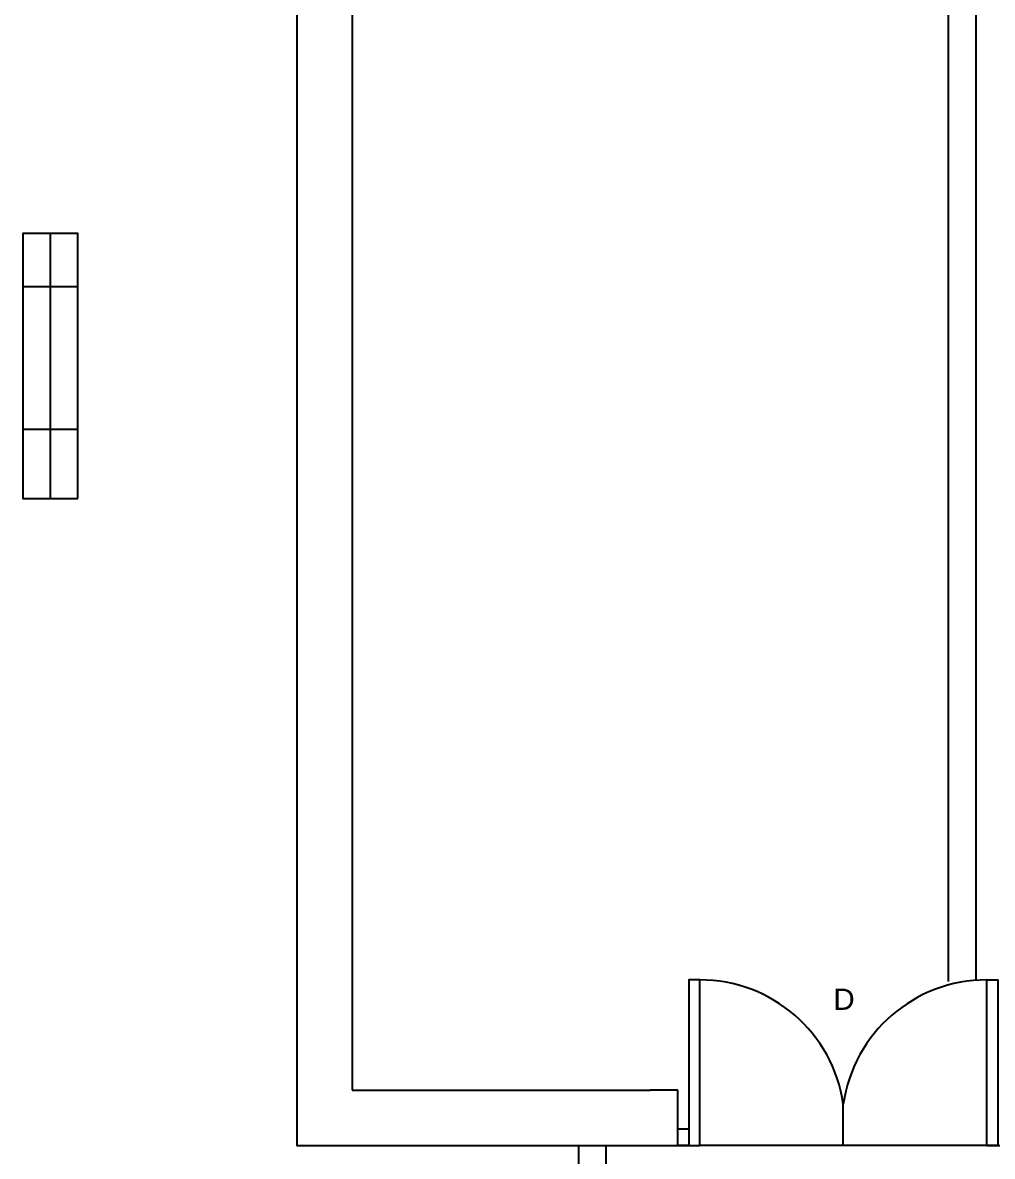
# Model space of a CAD drawing. Header units: inches. Extents: x -8688 to 264, y -379 to 2217.
# Drawn here: x -4474.7 to -4299, y -103.5 to 102 of the extents above; entities that cross this region are included whole.
import ezdxf

# ---------------------------------------------------------------- set-up
doc = ezdxf.new("R2010")
doc.units = ezdxf.units.IN
doc.header["$MEASUREMENT"] = 0
doc.layers.add('D', color=140, linetype='Continuous')
doc.layers.add('W', color=60, linetype='Continuous')
doc.styles.get("Standard").update_dxf_attribs({"font": 'arial.ttf'})

msp = doc.modelspace()

# ---------------------------------------------------------------- linework, layer by layer
for p, q in [((-4414.9821, 248.4883), (-4414.9821, -43.5117)), ((-4301.9821, 248.4883), (-4301.9821, -71.588)), ((-4306.9821, 183.4883), (-4306.9821, -71.8293)), ((-4414.9821, -19.5117), (-4414.9821, -91.5117)), ((-4414.9821, -91.5117), (-4360.9821, -91.5117)), ((-4355.9821, -91.5117), (-4360.9821, -91.5117)), ((-4355.9821, -101.5117), (-4355.9821, -91.5117)), ((-4373.9821, -101.5117), (-4373.9821, -172.5117)), ((-4368.9821, -101.5117), (-4368.9821, -172.5117))]:
    msp.add_line(p, q)
msp.add_lwpolyline([(-4299.9821, -101.5117), (-4160.9821, -101.5117), (-4160.9821, 258.4883), (-4424.9821, 258.4883), (-4424.9821, -101.5117), (-4351.9821, -101.5117)])
at = {"layer": 'D'}
for p, q in [((-4325.9821, -101.5117), (-4325.9821, -94.0451)), ((-4299.9821, -101.5117), (-4351.9821, -101.5117))]:
    msp.add_line(p, q, dxfattribs=at)
for points in [[(-4351.9821, -71.5117), (-4353.9821, -71.5117), (-4353.9821, -101.5117), (-4351.9821, -101.5117)], [(-4299.9821, -71.5117), (-4297.9821, -71.5117), (-4297.9821, -101.5117), (-4299.9821, -101.5117)]]:
    msp.add_lwpolyline(points, close=True, dxfattribs=at)
msp.add_lwpolyline([(-4353.9821, -101.5117), (-4355.9821, -101.5117), (-4355.9821, -98.5117), (-4353.9821, -98.5117)], dxfattribs=at)
for centre, start, end in [((-4351.9821, -97.7784), 8.171234, 90), ((-4299.9821, -97.7784), 90, 171.828766)]:
    msp.add_arc(centre, 26.2667, start, end, dxfattribs=at)
at = {"layer": 'W'}
for p, q in [((-4469.6724, 63.7675), (-4469.6724, 15.7675)), ((-4474.6724, 54.1851), (-4464.6724, 54.1851)), ((-4474.6724, 28.3312), (-4464.6724, 28.3312))]:
    msp.add_line(p, q, dxfattribs=at)
msp.add_lwpolyline([(-4464.6724, 15.7675), (-4464.6724, 63.7675), (-4474.6724, 63.7675), (-4474.6724, 15.7675)], close=True, dxfattribs=at)

# ---------------------------------------------------------------- texts
at = {"layer": 'D', "insert": (-4327.7917, -73.1093), "char_height": 3.84, "attachment_point": 1}
msp.add_mtext_dynamic_manual_height_columns('D', width=1561.938134, gutter_width=30, heights=[0], dxfattribs=at)

doc.saveas('drawing.dxf')
